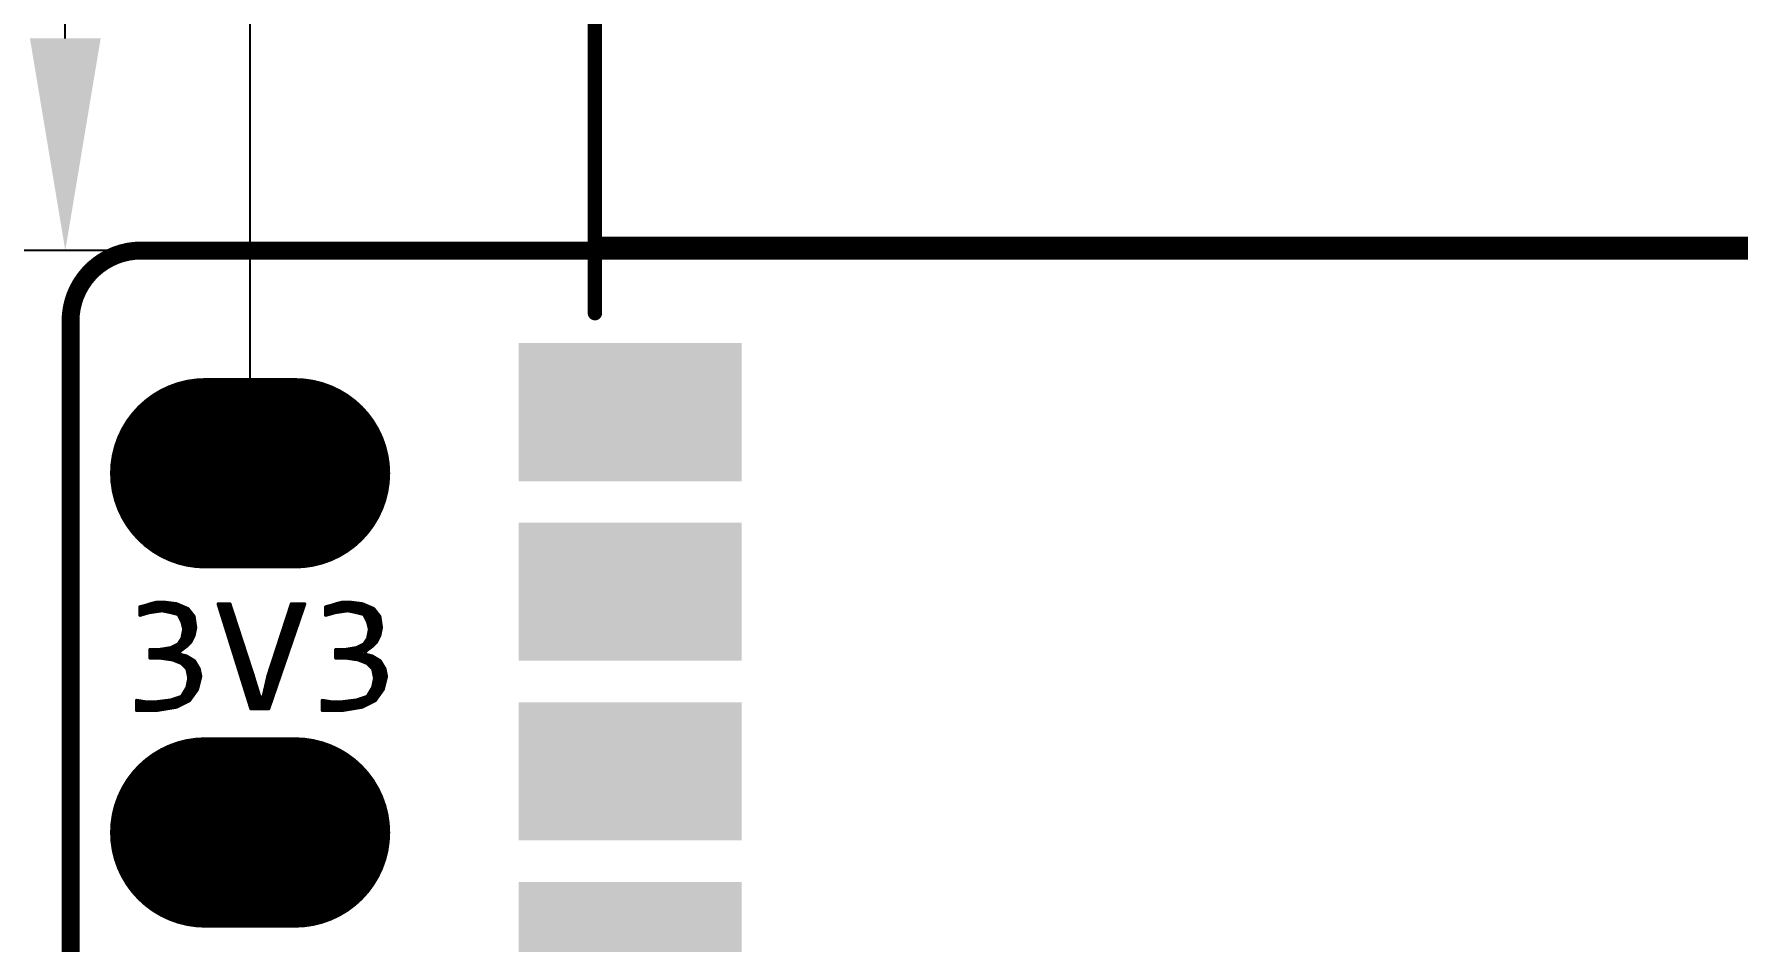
# Model space of a CAD drawing. Extents: x 17.8 to 58.4, y 21 to 93.6.
# Drawn here: x 25.14 to 37.19, y 72.31 to 78.73 of the extents above; entities that cross this region are included whole.
import ezdxf

# ---------------------------------------------------------------- set-up
doc = ezdxf.new("R2010")
doc.units = 0
doc.header["$MEASUREMENT"] = 0
doc.layers.get('0').update_dxf_attribs({"linetype": 'CONTINUOUS'})
doc.layers.get('Defpoints').update_dxf_attribs({"linetype": 'CONTINUOUS'})
doc.layers.add('SILKTOP_PHO', color=251, linetype='CONTINUOUS')
doc.styles.get("Standard").update_dxf_attribs({"font": 'arial.ttf'})
doc.dimstyles.get("Standard").update_dxf_attribs({"dimtxt": 1.5, "dimasz": 1.5, "dimexe": 0.18, "dimexo": 0, "dimgap": 0.5, "dimtad": 0, "dimtih": 1, "dimtoh": 1, "dimzin": 0, "dimdsep": 46, "dimtxsty": 'Standard', "dimcen": 0.09, "dimadec": 0, "dimazin": 0, "dimtfac": 1, "dimtofl": 0, "dimtmove": 2, "dimatfit": 3, "dimfxl": 1, "dimtolj": 1, "dimtzin": 0, "dimarcsym": 0})

# ---------------------------------------------------------------- blocks, each defined once
blk = doc.blocks.new('ROUND_1')
at = {"const_width": 0.0127}
blk.add_lwpolyline([(-0.00635, 0, 1), (0.00635, 0, 1)], format="xyb", close=True, dxfattribs=at)
blk = doc.blocks.new('ROUND_32')
at = {"const_width": 0.0635}
blk.add_lwpolyline([(-0.03175, 0, 1), (0.03175, 0, 1)], format="xyb", close=True, dxfattribs=at)
blk = doc.blocks.new('ROUND_33')
at = {"const_width": 0.0508}
blk.add_lwpolyline([(-0.0254, 0, 1), (0.0254, 0, 1)], format="xyb", close=True, dxfattribs=at)
blk = doc.blocks.new('RECTANGLE_22')
blk.add_solid([(0.788162, 0.48806), (0.788162, -0.48806), (-0.788162, 0.48806), (-0.788162, -0.48806)])
blk = doc.blocks.new('OBLONG_245')
at = {"const_width": 1.3462}
blk.add_lwpolyline([(0.3175, 0), (-0.3175, 0)], dxfattribs=at)
at = {"const_width": 0.6731}
for points in [[(-0.65405, 0, 1), (0.01905, 0, 1)], [(-0.01905, 0, 1), (0.65405, 0, 1)]]:
    blk.add_lwpolyline(points, format="xyb", close=True, dxfattribs=at)
blk = doc.blocks.new('*D62')
at = {"color": 0, "linetype": 'Continuous', "lineweight": -2}
for p, q in [((25.932, 77.2), (20.133, 77.2)), ((20.313, 75.7), (20.313, 52.566)), ((20.313, 26.9), (20.313, 50.034)), ((25.932, 25.4), (20.133, 25.4))]:
    blk.add_line(p, q, dxfattribs=at)
at = {"color": 0, "linetype": 'Continuous'}
for points in [[(20.063, 75.7), (20.563, 75.7), (20.313, 77.2)], [(20.063, 26.9), (20.563, 26.9), (20.313, 25.4)]]:
    blk.add_solid(points, dxfattribs=at)
at = {"layer": 'Defpoints', "color": 0, "linetype": 'Continuous'}
for p in [(25.932, 77.2), (20.313, 25.4), (25.932, 25.4)]:
    blk.add_point(p, dxfattribs=at)
at = {"color": 0, "linetype": 'Continuous', "insert": (20.313, 51.3), "char_height": 1.5, "attachment_point": 5}
blk.add_mtext('\\A1;51.80', dxfattribs=at)
blk = doc.blocks.new('*D66')
at = {"color": 0, "linetype": 'Continuous', "lineweight": -2}
for p, q in [((26.67, 75.737), (26.67, 88.502)), ((49.53, 75.625), (49.53, 88.502)), ((28.17, 88.322), (35.057, 88.322)), ((48.03, 88.322), (41.143, 88.322))]:
    blk.add_line(p, q, dxfattribs=at)
at = {"color": 0, "linetype": 'Continuous'}
for points in [[(28.17, 88.572), (28.17, 88.072), (26.67, 88.322)], [(48.03, 88.572), (48.03, 88.072), (49.53, 88.322)]]:
    blk.add_solid(points, dxfattribs=at)
at = {"layer": 'Defpoints', "color": 0, "linetype": 'Continuous'}
for p in [(26.67, 88.322), (26.67, 75.737), (49.53, 75.625)]:
    blk.add_point(p, dxfattribs=at)
at = {"color": 0, "linetype": 'Continuous', "insert": (38.1, 88.322), "char_height": 1.5, "attachment_point": 5}
blk.add_mtext('\\A1;22.86', dxfattribs=at)
blk = doc.blocks.new('*D69')
at = {"color": 0, "linetype": 'Continuous', "lineweight": -2}
for p, q in [((38.108, 83.547), (25.183, 83.547)), ((25.363, 78.7), (25.363, 82.047)), ((25.932, 77.2), (25.183, 77.2))]:
    blk.add_line(p, q, dxfattribs=at)
at = {"color": 0, "linetype": 'Continuous'}
for points in [[(25.113, 82.047), (25.613, 82.047), (25.363, 83.547)], [(25.113, 78.7), (25.613, 78.7), (25.363, 77.2)]]:
    blk.add_solid(points, dxfattribs=at)
at = {"layer": 'Defpoints', "color": 0, "linetype": 'Continuous'}
for p in [(25.363, 83.547), (38.108, 83.547), (25.932, 77.2)]:
    blk.add_point(p, dxfattribs=at)
at = {"color": 0, "linetype": 'Continuous', "insert": (22.653, 80.373), "char_height": 1.5, "attachment_point": 5}
blk.add_mtext('\\A1;6.35', dxfattribs=at)

msp = doc.modelspace()

# ---------------------------------------------------------------- linework, layer by layer
at = {"const_width": 0.127}
msp.add_lwpolyline([(25.900126, 77.199998, 0.4142147), (25.4, 76.700126)], format="xyb", dxfattribs=at)
for points in [[(50.299874, 77.199998), (25.900126, 77.199998)], [(25.4, 76.700126), (25.4, 25.900126)]]:
    msp.add_lwpolyline(points, dxfattribs=at)
at = {"layer": 'SILKTOP_PHO'}
for points, const_width in [([(29.1084, 76.757022), (29.1084, 83.54695)], 0.1016), ([(50.299874, 77.199998), (25.900126, 77.199998)], 0.127), ([(29.1084, 77.246988), (47.108364, 77.246988)], 0.1016), ([(25.4, 76.700126), (25.4, 25.900126)], 0.127), ([(25.965912, 74.700892), (25.930352, 74.688954)], 0.0254), ([(25.9588, 74.64171), (25.9588, 74.698352)], 0.0254), ([(26.011632, 74.712322), (25.965912, 74.700892)], 0.0254), ([(25.9842, 74.645266), (25.9842, 74.705464)], 0.0254), ([(26.0096, 74.649076), (26.0096, 74.711814)], 0.0254), ([(26.057098, 74.712322), (26.011632, 74.712322)], 0.0254), ([(26.035, 74.652632), (26.035, 74.712322)], 0.0254), ([(26.150062, 74.700638), (26.057098, 74.712322)], 0.0254), ([(26.0604, 74.651362), (26.0604, 74.711814)], 0.0254), ([(26.0858, 74.646282), (26.0858, 74.708512)], 0.0254), ([(26.1112, 74.640948), (26.1112, 74.705464)], 0.0254), ([(26.1366, 74.634598), (26.1366, 74.702162)], 0.0254), ([(26.229056, 74.666856), (26.150062, 74.700638)], 0.0254), ([(26.162, 74.626724), (26.162, 74.695304)], 0.0254), ([(26.526236, 74.700384), (26.44521, 74.700384)], 0.0254), ([(26.44521, 74.700384), (26.676096, 73.961498)], 0.0254), ([(26.4668, 74.631296), (26.4668, 74.700384)], 0.0254), ([(26.4922, 74.550016), (26.4922, 74.700384)], 0.0254), ([(26.5176, 74.468736), (26.5176, 74.700384)], 0.0254), ([(26.690574, 74.195686), (26.526236, 74.700384)], 0.0254), ([(26.962608, 74.700384), (26.79827, 74.196194)], 0.0254), ([(26.801064, 73.961498), (27.05481, 74.700384)], 0.0254), ([(27.05481, 74.700384), (26.962608, 74.700384)], 0.0254), ([(26.9748, 74.467212), (26.9748, 74.700384)], 0.0254), ([(27.0002, 74.541126), (27.0002, 74.700384)], 0.0254), ([(27.0256, 74.61504), (27.0256, 74.700384)], 0.0254), ([(27.051, 74.688954), (27.051, 74.700384)], 0.0254), ([(27.279346, 74.700892), (27.243786, 74.688954)], 0.0254), ([(27.325066, 74.712322), (27.279346, 74.700892)], 0.0254), ([(27.2796, 74.642726), (27.2796, 74.700892)], 0.0254), ([(27.305, 74.646282), (27.305, 74.707242)], 0.0254), ([(27.370532, 74.712322), (27.325066, 74.712322)], 0.0254), ([(27.3304, 74.650092), (27.3304, 74.712322)], 0.0254), ([(27.3558, 74.653648), (27.3558, 74.712322)], 0.0254), ([(27.463496, 74.700638), (27.370532, 74.712322)], 0.0254), ([(27.3812, 74.649838), (27.3812, 74.710798)], 0.0254), ([(27.4066, 74.644758), (27.4066, 74.70775)], 0.0254), ([(27.432, 74.63917), (27.432, 74.704448)], 0.0254), ([(27.4574, 74.63282), (27.4574, 74.7014)], 0.0254), ([(27.54249, 74.666856), (27.463496, 74.700638)], 0.0254), ([(25.92959, 74.6887), (25.89149, 74.679048)], 0.0254), ([(25.89149, 74.679048), (25.89149, 74.622406)], 0.0254), ([(25.89149, 74.622406), (25.9588, 74.64171)], 0.0254), ([(25.908, 74.626978), (25.908, 74.683366)], 0.0254), ([(25.930352, 74.688954), (25.92959, 74.6887)], 0.0254), ([(25.9334, 74.634344), (25.9334, 74.68997)], 0.0254), ([(25.9588, 74.64171), (25.960578, 74.641964)], 0.0254), ([(25.960578, 74.641964), (26.044144, 74.653902)], 0.0254), ([(26.044144, 74.653902), (26.048462, 74.653902)], 0.0254), ([(26.048462, 74.653902), (26.108152, 74.641964)], 0.0254), ([(26.108152, 74.641964), (26.10866, 74.64171)], 0.0254), ([(26.10866, 74.64171), (26.156412, 74.629772)], 0.0254), ([(26.156412, 74.629772), (26.164794, 74.623168)], 0.0254), ([(26.164794, 74.623168), (26.18867, 74.575416)], 0.0254), ([(26.1874, 74.577702), (26.1874, 74.684636)], 0.0254), ([(26.18867, 74.575416), (26.189432, 74.572876)], 0.0254), ([(26.189432, 74.572876), (26.20137, 74.525124)], 0.0254), ([(26.2128, 74.397362), (26.2128, 74.673714)], 0.0254), ([(26.27249, 74.612246), (26.229056, 74.666856)], 0.0254), ([(26.2382, 74.421746), (26.2382, 74.655172)], 0.0254), ([(26.2636, 74.460354), (26.2636, 74.623422)], 0.0254), ([(26.283666, 74.534268), (26.27249, 74.612246)], 0.0254), ([(26.543, 74.387456), (26.543, 74.648568)], 0.0254), ([(26.924, 74.319384), (26.924, 74.58202)], 0.0254), ([(26.9494, 74.393298), (26.9494, 74.659998)], 0.0254), ([(27.243024, 74.6887), (27.204924, 74.679048)], 0.0254), ([(27.204924, 74.679048), (27.204924, 74.622406)], 0.0254), ([(27.204924, 74.622406), (27.272234, 74.64171)], 0.0254), ([(27.2288, 74.629264), (27.2288, 74.685144)], 0.0254), ([(27.243786, 74.688954), (27.243024, 74.6887)], 0.0254), ([(27.2542, 74.636376), (27.2542, 74.69251)], 0.0254), ([(27.272234, 74.64171), (27.274012, 74.641964)], 0.0254), ([(27.274012, 74.641964), (27.357578, 74.653902)], 0.0254), ([(27.357578, 74.653902), (27.361642, 74.653902)], 0.0254), ([(27.361642, 74.653902), (27.421586, 74.641964)], 0.0254), ([(27.421586, 74.641964), (27.422094, 74.64171)], 0.0254), ([(27.422094, 74.64171), (27.469846, 74.629772)], 0.0254), ([(27.469846, 74.629772), (27.477974, 74.623168)], 0.0254), ([(27.477974, 74.623168), (27.50185, 74.575416)], 0.0254), ([(27.4828, 74.61377), (27.4828, 74.692256)], 0.0254), ([(27.50185, 74.575416), (27.502866, 74.572876)], 0.0254), ([(27.502866, 74.572876), (27.514804, 74.525124)], 0.0254), ([(27.5082, 74.551794), (27.5082, 74.681334)], 0.0254), ([(27.5336, 74.403712), (27.5336, 74.670412)], 0.0254), ([(27.585924, 74.612246), (27.54249, 74.666856)], 0.0254), ([(27.559, 74.429112), (27.559, 74.646028)], 0.0254), ([(27.5844, 74.47534), (27.5844, 74.614278)], 0.0254), ([(27.5971, 74.534268), (27.585924, 74.612246)], 0.0254), ([(26.187654, 74.455274), (26.163778, 74.41946)], 0.0254), ([(26.1874, 74.378312), (26.1874, 74.454766)], 0.0254), ([(26.189686, 74.459846), (26.187654, 74.455274)], 0.0254), ([(26.201624, 74.519536), (26.189686, 74.459846)], 0.0254), ([(26.20137, 74.525124), (26.201624, 74.519536)], 0.0254), ([(26.250392, 74.433938), (26.27249, 74.478388)], 0.0254), ([(26.27249, 74.478388), (26.283666, 74.534268)], 0.0254), ([(26.5684, 74.306176), (26.5684, 74.57059)], 0.0254), ([(26.5938, 74.224896), (26.5938, 74.492612)], 0.0254), ([(26.8986, 74.24547), (26.8986, 74.504042)], 0.0254), ([(27.501088, 74.455274), (27.477212, 74.41946)], 0.0254), ([(27.50312, 74.459846), (27.501088, 74.455274)], 0.0254), ([(27.515058, 74.519536), (27.50312, 74.459846)], 0.0254), ([(27.5082, 74.3839), (27.5082, 74.4855)], 0.0254), ([(27.514804, 74.525124), (27.515058, 74.519536)], 0.0254), ([(27.563826, 74.433938), (27.585924, 74.478388)], 0.0254), ([(27.585924, 74.478388), (27.5971, 74.534268)], 0.0254), ([(26.033984, 74.377804), (25.963118, 74.377804)], 0.0254), ([(25.963118, 74.377804), (25.963118, 74.319638)], 0.0254), ([(25.9842, 74.319638), (25.9842, 74.377804)], 0.0254), ([(26.0096, 74.319638), (26.0096, 74.377804)], 0.0254), ([(26.036016, 74.378058), (26.033984, 74.377804)], 0.0254), ([(26.035, 74.319638), (26.035, 74.378058)], 0.0254), ([(26.107644, 74.389996), (26.036016, 74.378058)], 0.0254), ([(26.0604, 74.316082), (26.0604, 74.382122)], 0.0254), ([(26.0858, 74.312526), (26.0858, 74.38644)], 0.0254), ([(26.1112, 74.391266), (26.107644, 74.389996)], 0.0254), ([(26.158952, 74.415142), (26.1112, 74.391266)], 0.0254), ([(26.1112, 74.308716), (26.1112, 74.391266)], 0.0254), ([(26.1366, 74.301096), (26.1366, 74.403966)], 0.0254), ([(26.163778, 74.41946), (26.158952, 74.415142)], 0.0254), ([(26.162, 74.290936), (26.162, 74.417174)], 0.0254), ([(26.16962, 74.36485), (26.21661, 74.400156)], 0.0254), ([(26.174192, 74.342498), (26.16962, 74.36485)], 0.0254), ([(26.220166, 74.331068), (26.174192, 74.342498)], 0.0254), ([(26.1874, 74.278998), (26.1874, 74.339196)], 0.0254), ([(26.2128, 74.253598), (26.2128, 74.332846)], 0.0254), ([(26.21661, 74.400156), (26.250392, 74.433938)], 0.0254), ([(26.6192, 74.143616), (26.6192, 74.414634)], 0.0254), ([(26.6446, 74.062336), (26.6446, 74.336656)], 0.0254), ([(26.8478, 74.097642), (26.8478, 74.347832)], 0.0254), ([(26.8732, 74.171556), (26.8732, 74.42581)], 0.0254), ([(27.347418, 74.377804), (27.276552, 74.377804)], 0.0254), ([(27.276552, 74.377804), (27.276552, 74.319638)], 0.0254), ([(27.2796, 74.319638), (27.2796, 74.377804)], 0.0254), ([(27.305, 74.319638), (27.305, 74.377804)], 0.0254), ([(27.3304, 74.319638), (27.3304, 74.377804)], 0.0254), ([(27.34945, 74.378058), (27.347418, 74.377804)], 0.0254), ([(27.421078, 74.389996), (27.34945, 74.378058)], 0.0254), ([(27.3558, 74.318622), (27.3558, 74.379074)], 0.0254), ([(27.3812, 74.315066), (27.3812, 74.383392)], 0.0254), ([(27.4066, 74.311256), (27.4066, 74.38771)], 0.0254), ([(27.424634, 74.391266), (27.421078, 74.389996)], 0.0254), ([(27.472386, 74.415142), (27.424634, 74.391266)], 0.0254), ([(27.432, 74.3077), (27.432, 74.394822)], 0.0254), ([(27.4574, 74.298048), (27.4574, 74.407522)], 0.0254), ([(27.477212, 74.41946), (27.472386, 74.415142)], 0.0254), ([(27.4828, 74.36485), (27.4828, 74.427588)], 0.0254), ([(27.4828, 74.287888), (27.4828, 74.344784)], 0.0254), ([(27.483054, 74.36485), (27.530044, 74.400156)], 0.0254), ([(27.487626, 74.342498), (27.483054, 74.36485)], 0.0254), ([(27.533346, 74.331068), (27.487626, 74.342498)], 0.0254), ([(27.5082, 74.271632), (27.5082, 74.337164)], 0.0254), ([(27.530044, 74.400156), (27.563826, 74.433938)], 0.0254), ([(25.963118, 74.319638), (26.033984, 74.319638)], 0.0254), ([(26.033984, 74.319638), (26.035762, 74.319638)], 0.0254), ([(26.035762, 74.319638), (26.119328, 74.3077)], 0.0254), ([(26.119328, 74.3077), (26.122122, 74.306938)], 0.0254), ([(26.122122, 74.306938), (26.181812, 74.283062)], 0.0254), ([(26.181812, 74.283062), (26.18613, 74.280268)], 0.0254), ([(26.18613, 74.280268), (26.221944, 74.244454)], 0.0254), ([(26.275284, 74.297794), (26.220166, 74.331068)], 0.0254), ([(26.221944, 74.244454), (26.2255, 74.23785)], 0.0254), ([(26.2255, 74.23785), (26.237438, 74.17816)], 0.0254), ([(26.2382, 74.017378), (26.2382, 74.320146)], 0.0254), ([(26.2636, 74.050906), (26.2636, 74.304906)], 0.0254), ([(26.308558, 74.242676), (26.275284, 74.297794)], 0.0254), ([(26.289, 74.086466), (26.289, 74.275188)], 0.0254), ([(26.31948, 74.187812), (26.308558, 74.242676)], 0.0254), ([(26.3144, 74.168), (26.3144, 74.212958)], 0.0254), ([(26.67, 73.981056), (26.67, 74.258424)], 0.0254), ([(26.8224, 74.023982), (26.8224, 74.269854)], 0.0254), ([(27.276552, 74.319638), (27.347418, 74.319638)], 0.0254), ([(27.347418, 74.319638), (27.349196, 74.319638)], 0.0254), ([(27.349196, 74.319638), (27.432762, 74.3077)], 0.0254), ([(27.432762, 74.3077), (27.435556, 74.306938)], 0.0254), ([(27.435556, 74.306938), (27.495246, 74.283062)], 0.0254), ([(27.495246, 74.283062), (27.499564, 74.280268)], 0.0254), ([(27.499564, 74.280268), (27.535378, 74.244454)], 0.0254), ([(27.588718, 74.297794), (27.533346, 74.331068)], 0.0254), ([(27.5336, 74.246232), (27.5336, 74.330814)], 0.0254), ([(27.535378, 74.244454), (27.538934, 74.23785)], 0.0254), ([(27.538934, 74.23785), (27.550872, 74.17816)], 0.0254), ([(27.559, 74.02576), (27.559, 74.315574)], 0.0254), ([(27.5844, 74.06132), (27.5844, 74.300334)], 0.0254), ([(27.621992, 74.242676), (27.588718, 74.297794)], 0.0254), ([(27.6098, 74.09688), (27.6098, 74.262742)], 0.0254), ([(27.632914, 74.187812), (27.621992, 74.242676)], 0.0254), ([(26.223976, 74.109326), (26.188162, 74.049636)], 0.0254), ([(26.2128, 74.004678), (26.2128, 74.091038)], 0.0254), ([(26.2255, 74.11339), (26.223976, 74.109326)], 0.0254), ([(26.237438, 74.17308), (26.2255, 74.11339)], 0.0254), ([(26.237438, 74.17816), (26.237438, 74.17308)], 0.0254), ([(26.240232, 74.018394), (26.296874, 74.097388)], 0.0254), ([(26.296874, 74.097388), (26.31948, 74.187812)], 0.0254), ([(26.738072, 74.040492), (26.690574, 74.195686)], 0.0254), ([(26.6954, 73.961498), (26.6954, 74.179684)], 0.0254), ([(26.7208, 73.961498), (26.7208, 74.097134)], 0.0254), ([(26.79827, 74.196194), (26.76271, 74.041508)], 0.0254), ([(26.797, 73.961498), (26.797, 74.190098)], 0.0254), ([(27.53741, 74.109326), (27.501596, 74.049636)], 0.0254), ([(27.5336, 74.008488), (27.5336, 74.10323)], 0.0254), ([(27.538934, 74.11339), (27.53741, 74.109326)], 0.0254), ([(27.550872, 74.17308), (27.538934, 74.11339)], 0.0254), ([(27.550872, 74.17816), (27.550872, 74.17308)], 0.0254), ([(27.553666, 74.018394), (27.610308, 74.097388)], 0.0254), ([(27.610308, 74.097388), (27.632914, 74.187812)], 0.0254), ([(25.924256, 74.00798), (25.867614, 74.017378)], 0.0254), ([(25.867614, 74.017378), (25.867614, 73.94956)], 0.0254), ([(25.8826, 73.94956), (25.8826, 74.014838)], 0.0254), ([(25.908, 73.94956), (25.908, 74.01052)], 0.0254), ([(25.926542, 74.007726), (25.924256, 74.00798)], 0.0254), ([(26.010108, 74.007726), (25.926542, 74.007726)], 0.0254), ([(25.9334, 73.94956), (25.9334, 74.007726)], 0.0254), ([(25.9588, 73.94956), (25.9588, 74.007726)], 0.0254), ([(25.9842, 73.94956), (25.9842, 74.007726)], 0.0254), ([(26.009092, 73.94956), (26.1493, 73.972928)], 0.0254), ([(26.0096, 73.94956), (26.0096, 74.007726)], 0.0254), ([(26.011632, 74.007726), (26.010108, 74.007726)], 0.0254), ([(26.107136, 74.019664), (26.011632, 74.007726)], 0.0254), ([(26.035, 73.953878), (26.035, 74.010774)], 0.0254), ([(26.0604, 73.958196), (26.0604, 74.013822)], 0.0254), ([(26.0858, 73.96226), (26.0858, 74.017124)], 0.0254), ([(26.109676, 74.020426), (26.107136, 74.019664)], 0.0254), ([(26.181304, 74.044302), (26.109676, 74.020426)], 0.0254), ([(26.1112, 73.966578), (26.1112, 74.020934)], 0.0254), ([(26.1366, 73.970896), (26.1366, 74.029316)], 0.0254), ([(26.1493, 73.972928), (26.240232, 74.018394)], 0.0254), ([(26.162, 73.979278), (26.162, 74.037698)], 0.0254), ([(26.188162, 74.049636), (26.181304, 74.044302)], 0.0254), ([(26.1874, 73.991978), (26.1874, 74.04862)], 0.0254), ([(26.76271, 74.041508), (26.738072, 74.040492)], 0.0254), ([(26.7462, 73.961498), (26.7462, 74.032364)], 0.0254), ([(26.7716, 73.961498), (26.7716, 74.080116)], 0.0254), ([(27.23769, 74.00798), (27.181048, 74.017378)], 0.0254), ([(27.181048, 74.017378), (27.181048, 73.94956)], 0.0254), ([(27.2034, 73.94956), (27.2034, 74.013568)], 0.0254), ([(27.2288, 73.94956), (27.2288, 74.009504)], 0.0254), ([(27.239976, 74.007726), (27.23769, 74.00798)], 0.0254), ([(27.323542, 74.007726), (27.239976, 74.007726)], 0.0254), ([(27.2542, 73.94956), (27.2542, 74.007726)], 0.0254), ([(27.2796, 73.94956), (27.2796, 74.007726)], 0.0254), ([(27.305, 73.94956), (27.305, 74.007726)], 0.0254), ([(27.322272, 73.94956), (27.462734, 73.972928)], 0.0254), ([(27.325066, 74.007726), (27.323542, 74.007726)], 0.0254), ([(27.42057, 74.019664), (27.325066, 74.007726)], 0.0254), ([(27.3304, 73.95083), (27.3304, 74.008488)], 0.0254), ([(27.3558, 73.955148), (27.3558, 74.01179)], 0.0254), ([(27.3812, 73.959466), (27.3812, 74.014838)], 0.0254), ([(27.4066, 73.96353), (27.4066, 74.01814)], 0.0254), ([(27.42311, 74.020426), (27.42057, 74.019664)], 0.0254), ([(27.494738, 74.044302), (27.42311, 74.020426)], 0.0254), ([(27.432, 73.967848), (27.432, 74.02322)], 0.0254), ([(27.4574, 73.972166), (27.4574, 74.031856)], 0.0254), ([(27.462734, 73.972928), (27.553666, 74.018394)], 0.0254), ([(27.4828, 73.983088), (27.4828, 74.040238)], 0.0254), ([(27.501596, 74.049636), (27.494738, 74.044302)], 0.0254), ([(27.5082, 73.995788), (27.5082, 74.060812)], 0.0254), ([(25.867614, 73.94956), (26.009092, 73.94956)], 0.0254), ([(26.676096, 73.961498), (26.801064, 73.961498)], 0.0254), ([(27.181048, 73.94956), (27.322272, 73.94956)], 0.0254)]:
    msp.add_lwpolyline(points, dxfattribs=dict(at, const_width=const_width))
at = {"layer": 'SILKTOP_PHO', "const_width": 0.127}
msp.add_lwpolyline([(25.900126, 77.199998, 0.4142147), (25.4, 76.700126)], format="xyb", dxfattribs=at)

# ---------------------------------------------------------------- block references
for name, p in [('ROUND_32', (25.900126, 77.199998)), ('ROUND_32', (25.900126, 77.199998)), ('ROUND_32', (25.4, 76.700126)), ('ROUND_32', (25.4, 76.700126)), ('RECTANGLE_22', (29.358336, 76.056998)), ('OBLONG_245', (26.67, 75.624944)), ('RECTANGLE_22', (29.358336, 74.786998)), ('RECTANGLE_22', (29.358336, 73.516998)), ('OBLONG_245', (26.67, 73.084944)), ('RECTANGLE_22', (29.358336, 72.246998))]:
    msp.add_blockref(name, p)
at = {"layer": 'SILKTOP_PHO'}
for name, p in [('ROUND_32', (25.900126, 77.199998)), ('ROUND_32', (25.900126, 77.199998)), ('ROUND_33', (29.1084, 77.246988)), ('ROUND_32', (25.4, 76.700126)), ('ROUND_32', (25.4, 76.700126)), ('ROUND_33', (29.1084, 76.757022)), ('ROUND_1', (25.9588, 74.698352)), ('ROUND_1', (25.965912, 74.700892)), ('ROUND_1', (25.9842, 74.705464)), ('ROUND_1', (26.0096, 74.711814)), ('ROUND_1', (26.011632, 74.712322)), ('ROUND_1', (26.035, 74.712322)), ('ROUND_1', (26.057098, 74.712322)), ('ROUND_1', (26.0604, 74.711814)), ('ROUND_1', (26.0858, 74.708512)), ('ROUND_1', (26.1112, 74.705464)), ('ROUND_1', (26.1366, 74.702162)), ('ROUND_1', (26.150062, 74.700638)), ('ROUND_1', (26.162, 74.695304)), ('ROUND_1', (26.44521, 74.700384)), ('ROUND_1', (26.4668, 74.700384)), ('ROUND_1', (26.4922, 74.700384)), ('ROUND_1', (26.5176, 74.700384)), ('ROUND_1', (26.526236, 74.700384)), ('ROUND_1', (26.962608, 74.700384)), ('ROUND_1', (26.9748, 74.700384)), ('ROUND_1', (27.0002, 74.700384)), ('ROUND_1', (27.0256, 74.700384)), ('ROUND_1', (27.051, 74.700384)), ('ROUND_1', (27.05481, 74.700384)), ('ROUND_1', (27.05481, 74.700384)), ('ROUND_1', (27.279346, 74.700892)), ('ROUND_1', (27.2796, 74.700892)), ('ROUND_1', (27.305, 74.707242)), ('ROUND_1', (27.325066, 74.712322)), ('ROUND_1', (27.3304, 74.712322)), ('ROUND_1', (27.3558, 74.712322)), ('ROUND_1', (27.370532, 74.712322)), ('ROUND_1', (27.3812, 74.710798)), ('ROUND_1', (27.4066, 74.70775)), ('ROUND_1', (27.432, 74.704448)), ('ROUND_1', (27.4574, 74.7014)), ('ROUND_1', (27.463496, 74.700638)), ('ROUND_1', (25.89149, 74.679048)), ('ROUND_1', (25.89149, 74.679048)), ('ROUND_1', (25.89149, 74.622406)), ('ROUND_1', (25.908, 74.683366)), ('ROUND_1', (25.908, 74.626978)), ('ROUND_1', (25.92959, 74.6887)), ('ROUND_1', (25.930352, 74.688954)), ('ROUND_1', (25.9334, 74.68997)), ('ROUND_1', (25.9334, 74.634344)), ('ROUND_1', (25.9588, 74.64171)), ('ROUND_1', (25.9588, 74.64171)), ('ROUND_1', (25.960578, 74.641964)), ('ROUND_1', (25.9842, 74.645266)), ('ROUND_1', (26.0096, 74.649076)), ('ROUND_1', (26.035, 74.652632)), ('ROUND_1', (26.044144, 74.653902)), ('ROUND_1', (26.048462, 74.653902)), ('ROUND_1', (26.0604, 74.651362)), ('ROUND_1', (26.0858, 74.646282)), ('ROUND_1', (26.108152, 74.641964)), ('ROUND_1', (26.10866, 74.64171)), ('ROUND_1', (26.1112, 74.640948)), ('ROUND_1', (26.1366, 74.634598)), ('ROUND_1', (26.156412, 74.629772)), ('ROUND_1', (26.162, 74.626724)), ('ROUND_1', (26.164794, 74.623168)), ('ROUND_1', (26.1874, 74.684636)), ('ROUND_1', (26.1874, 74.577702)), ('ROUND_1', (26.18867, 74.575416)), ('ROUND_1', (26.189432, 74.572876)), ('ROUND_1', (26.2128, 74.673714)), ('ROUND_1', (26.229056, 74.666856)), ('ROUND_1', (26.2382, 74.655172)), ('ROUND_1', (26.2636, 74.623422)), ('ROUND_1', (26.27249, 74.612246)), ('ROUND_1', (26.4668, 74.631296)), ('ROUND_1', (26.543, 74.648568)), ('ROUND_1', (26.924, 74.58202)), ('ROUND_1', (26.9494, 74.659998)), ('ROUND_1', (27.0256, 74.61504)), ('ROUND_1', (27.051, 74.688954)), ('ROUND_1', (27.204924, 74.679048)), ('ROUND_1', (27.204924, 74.679048)), ('ROUND_1', (27.204924, 74.622406)), ('ROUND_1', (27.2288, 74.685144)), ('ROUND_1', (27.2288, 74.629264)), ('ROUND_1', (27.243024, 74.6887)), ('ROUND_1', (27.243786, 74.688954)), ('ROUND_1', (27.2542, 74.69251)), ('ROUND_1', (27.2542, 74.636376)), ('ROUND_1', (27.272234, 74.64171)), ('ROUND_1', (27.274012, 74.641964)), ('ROUND_1', (27.2796, 74.642726)), ('ROUND_1', (27.305, 74.646282)), ('ROUND_1', (27.3304, 74.650092)), ('ROUND_1', (27.3558, 74.653648)), ('ROUND_1', (27.357578, 74.653902)), ('ROUND_1', (27.361642, 74.653902)), ('ROUND_1', (27.3812, 74.649838)), ('ROUND_1', (27.4066, 74.644758)), ('ROUND_1', (27.421586, 74.641964)), ('ROUND_1', (27.422094, 74.64171)), ('ROUND_1', (27.432, 74.63917)), ('ROUND_1', (27.4574, 74.63282)), ('ROUND_1', (27.469846, 74.629772)), ('ROUND_1', (27.477974, 74.623168)), ('ROUND_1', (27.4828, 74.692256)), ('ROUND_1', (27.4828, 74.61377)), ('ROUND_1', (27.50185, 74.575416)), ('ROUND_1', (27.502866, 74.572876)), ('ROUND_1', (27.5082, 74.681334)), ('ROUND_1', (27.5336, 74.670412)), ('ROUND_1', (27.54249, 74.666856)), ('ROUND_1', (27.559, 74.646028)), ('ROUND_1', (27.5844, 74.614278)), ('ROUND_1', (27.585924, 74.612246)), ('ROUND_1', (26.1874, 74.454766)), ('ROUND_1', (26.187654, 74.455274)), ('ROUND_1', (26.189686, 74.459846)), ('ROUND_1', (26.20137, 74.525124)), ('ROUND_1', (26.201624, 74.519536)), ('ROUND_1', (26.2636, 74.460354)), ('ROUND_1', (26.27249, 74.478388)), ('ROUND_1', (26.283666, 74.534268)), ('ROUND_1', (26.4922, 74.550016)), ('ROUND_1', (26.5176, 74.468736)), ('ROUND_1', (26.5684, 74.57059)), ('ROUND_1', (26.5938, 74.492612)), ('ROUND_1', (26.8986, 74.504042)), ('ROUND_1', (26.9748, 74.467212)), ('ROUND_1', (27.0002, 74.541126)), ('ROUND_1', (27.501088, 74.455274)), ('ROUND_1', (27.50312, 74.459846)), ('ROUND_1', (27.5082, 74.551794)), ('ROUND_1', (27.5082, 74.4855)), ('ROUND_1', (27.514804, 74.525124)), ('ROUND_1', (27.515058, 74.519536)), ('ROUND_1', (27.5844, 74.47534)), ('ROUND_1', (27.585924, 74.478388)), ('ROUND_1', (27.5971, 74.534268)), ('ROUND_1', (25.963118, 74.377804)), ('ROUND_1', (25.9842, 74.377804)), ('ROUND_1', (26.0096, 74.377804)), ('ROUND_1', (26.033984, 74.377804)), ('ROUND_1', (26.035, 74.378058)), ('ROUND_1', (26.036016, 74.378058)), ('ROUND_1', (26.0604, 74.382122)), ('ROUND_1', (26.0858, 74.38644)), ('ROUND_1', (26.107644, 74.389996)), ('ROUND_1', (26.1112, 74.391266)), ('ROUND_1', (26.1112, 74.391266)), ('ROUND_1', (26.1366, 74.403966)), ('ROUND_1', (26.158952, 74.415142)), ('ROUND_1', (26.162, 74.417174)), ('ROUND_1', (26.163778, 74.41946)), ('ROUND_1', (26.16962, 74.36485)), ('ROUND_1', (26.174192, 74.342498)), ('ROUND_1', (26.1874, 74.378312)), ('ROUND_1', (26.1874, 74.339196)), ('ROUND_1', (26.2128, 74.397362)), ('ROUND_1', (26.2128, 74.332846)), ('ROUND_1', (26.21661, 74.400156)), ('ROUND_1', (26.2382, 74.421746)), ('ROUND_1', (26.250392, 74.433938)), ('ROUND_1', (26.543, 74.387456)), ('ROUND_1', (26.6192, 74.414634)), ('ROUND_1', (26.6446, 74.336656)), ('ROUND_1', (26.8478, 74.347832)), ('ROUND_1', (26.8732, 74.42581)), ('ROUND_1', (26.9494, 74.393298)), ('ROUND_1', (27.276552, 74.377804)), ('ROUND_1', (27.2796, 74.377804)), ('ROUND_1', (27.305, 74.377804)), ('ROUND_1', (27.3304, 74.377804)), ('ROUND_1', (27.347418, 74.377804)), ('ROUND_1', (27.34945, 74.378058)), ('ROUND_1', (27.3558, 74.379074)), ('ROUND_1', (27.3812, 74.383392)), ('ROUND_1', (27.4066, 74.38771)), ('ROUND_1', (27.421078, 74.389996)), ('ROUND_1', (27.424634, 74.391266)), ('ROUND_1', (27.432, 74.394822)), ('ROUND_1', (27.4574, 74.407522)), ('ROUND_1', (27.472386, 74.415142)), ('ROUND_1', (27.477212, 74.41946)), ('ROUND_1', (27.4828, 74.427588)), ('ROUND_1', (27.4828, 74.36485)), ('ROUND_1', (27.4828, 74.344784)), ('ROUND_1', (27.483054, 74.36485)), ('ROUND_1', (27.487626, 74.342498)), ('ROUND_1', (27.5082, 74.3839)), ('ROUND_1', (27.5082, 74.337164)), ('ROUND_1', (27.530044, 74.400156)), ('ROUND_1', (27.5336, 74.403712)), ('ROUND_1', (27.559, 74.429112)), ('ROUND_1', (27.563826, 74.433938)), ('ROUND_1', (25.963118, 74.319638)), ('ROUND_1', (25.9842, 74.319638)), ('ROUND_1', (26.0096, 74.319638)), ('ROUND_1', (26.033984, 74.319638)), ('ROUND_1', (26.035, 74.319638)), ('ROUND_1', (26.035762, 74.319638)), ('ROUND_1', (26.0604, 74.316082)), ('ROUND_1', (26.0858, 74.312526)), ('ROUND_1', (26.1112, 74.308716)), ('ROUND_1', (26.119328, 74.3077)), ('ROUND_1', (26.122122, 74.306938)), ('ROUND_1', (26.1366, 74.301096)), ('ROUND_1', (26.162, 74.290936)), ('ROUND_1', (26.181812, 74.283062)), ('ROUND_1', (26.18613, 74.280268)), ('ROUND_1', (26.1874, 74.278998)), ('ROUND_1', (26.2128, 74.253598)), ('ROUND_1', (26.220166, 74.331068)), ('ROUND_1', (26.220166, 74.331068)), ('ROUND_1', (26.221944, 74.244454)), ('ROUND_1', (26.2255, 74.23785)), ('ROUND_1', (26.2382, 74.320146)), ('ROUND_1', (26.2636, 74.304906)), ('ROUND_1', (26.275284, 74.297794)), ('ROUND_1', (26.289, 74.275188)), ('ROUND_1', (26.308558, 74.242676)), ('ROUND_1', (26.3144, 74.212958)), ('ROUND_1', (26.5684, 74.306176)), ('ROUND_1', (26.5938, 74.224896)), ('ROUND_1', (26.67, 74.258424)), ('ROUND_1', (26.8224, 74.269854)), ('ROUND_1', (26.8986, 74.24547)), ('ROUND_1', (26.924, 74.319384)), ('ROUND_1', (27.276552, 74.319638)), ('ROUND_1', (27.2796, 74.319638)), ('ROUND_1', (27.305, 74.319638)), ('ROUND_1', (27.3304, 74.319638)), ('ROUND_1', (27.347418, 74.319638)), ('ROUND_1', (27.349196, 74.319638)), ('ROUND_1', (27.3558, 74.318622)), ('ROUND_1', (27.3812, 74.315066)), ('ROUND_1', (27.4066, 74.311256)), ('ROUND_1', (27.432, 74.3077)), ('ROUND_1', (27.432762, 74.3077)), ('ROUND_1', (27.435556, 74.306938)), ('ROUND_1', (27.4574, 74.298048)), ('ROUND_1', (27.4828, 74.287888)), ('ROUND_1', (27.495246, 74.283062)), ('ROUND_1', (27.499564, 74.280268)), ('ROUND_1', (27.5082, 74.271632)), ('ROUND_1', (27.533346, 74.331068)), ('ROUND_1', (27.5336, 74.330814)), ('ROUND_1', (27.5336, 74.246232)), ('ROUND_1', (27.535378, 74.244454)), ('ROUND_1', (27.538934, 74.23785)), ('ROUND_1', (27.559, 74.315574)), ('ROUND_1', (27.5844, 74.300334)), ('ROUND_1', (27.588718, 74.297794)), ('ROUND_1', (27.6098, 74.262742)), ('ROUND_1', (27.621992, 74.242676)), ('ROUND_1', (26.2128, 74.091038)), ('ROUND_1', (26.223976, 74.109326)), ('ROUND_1', (26.2255, 74.11339)), ('ROUND_1', (26.237438, 74.17816)), ('ROUND_1', (26.237438, 74.17308)), ('ROUND_1', (26.296874, 74.097388)), ('ROUND_1', (26.3144, 74.168)), ('ROUND_1', (26.31948, 74.187812)), ('ROUND_1', (26.31948, 74.187812)), ('ROUND_1', (26.6192, 74.143616)), ('ROUND_1', (26.690574, 74.195686)), ('ROUND_1', (26.6954, 74.179684)), ('ROUND_1', (26.7208, 74.097134)), ('ROUND_1', (26.797, 74.190098)), ('ROUND_1', (26.79827, 74.196194)), ('ROUND_1', (26.8478, 74.097642)), ('ROUND_1', (26.8732, 74.171556)), ('ROUND_1', (27.5336, 74.10323)), ('ROUND_1', (27.53741, 74.109326)), ('ROUND_1', (27.538934, 74.11339)), ('ROUND_1', (27.550872, 74.17816)), ('ROUND_1', (27.550872, 74.17308)), ('ROUND_1', (27.6098, 74.09688)), ('ROUND_1', (27.610308, 74.097388)), ('ROUND_1', (27.632914, 74.187812)), ('ROUND_1', (27.632914, 74.187812)), ('ROUND_1', (25.867614, 74.017378)), ('ROUND_1', (25.8826, 74.014838)), ('ROUND_1', (25.908, 74.01052)), ('ROUND_1', (25.924256, 74.00798)), ('ROUND_1', (25.926542, 74.007726)), ('ROUND_1', (25.9334, 74.007726)), ('ROUND_1', (25.9588, 74.007726)), ('ROUND_1', (25.9842, 74.007726)), ('ROUND_1', (26.0096, 74.007726)), ('ROUND_1', (26.010108, 74.007726)), ('ROUND_1', (26.011632, 74.007726)), ('ROUND_1', (26.035, 74.010774)), ('ROUND_1', (26.0604, 74.013822)), ('ROUND_1', (26.0858, 74.017124)), ('ROUND_1', (26.107136, 74.019664)), ('ROUND_1', (26.109676, 74.020426)), ('ROUND_1', (26.1112, 74.020934)), ('ROUND_1', (26.1366, 74.029316)), ('ROUND_1', (26.1366, 73.970896)), ('ROUND_1', (26.1493, 73.972928)), ('ROUND_1', (26.162, 74.037698)), ('ROUND_1', (26.162, 73.979278)), ('ROUND_1', (26.181304, 74.044302)), ('ROUND_1', (26.1874, 74.04862)), ('ROUND_1', (26.1874, 73.991978)), ('ROUND_1', (26.188162, 74.049636)), ('ROUND_1', (26.2128, 74.004678)), ('ROUND_1', (26.2382, 74.017378)), ('ROUND_1', (26.240232, 74.018394)), ('ROUND_1', (26.2636, 74.050906)), ('ROUND_1', (26.289, 74.086466)), ('ROUND_1', (26.6446, 74.062336)), ('ROUND_1', (26.67, 73.981056)), ('ROUND_1', (26.738072, 74.040492)), ('ROUND_1', (26.7462, 74.032364)), ('ROUND_1', (26.76271, 74.041508)), ('ROUND_1', (26.7716, 74.080116)), ('ROUND_1', (26.8224, 74.023982)), ('ROUND_1', (27.181048, 74.017378)), ('ROUND_1', (27.2034, 74.013568)), ('ROUND_1', (27.2288, 74.009504)), ('ROUND_1', (27.23769, 74.00798)), ('ROUND_1', (27.239976, 74.007726)), ('ROUND_1', (27.2542, 74.007726)), ('ROUND_1', (27.2796, 74.007726)), ('ROUND_1', (27.305, 74.007726)), ('ROUND_1', (27.323542, 74.007726)), ('ROUND_1', (27.325066, 74.007726)), ('ROUND_1', (27.3304, 74.008488)), ('ROUND_1', (27.3558, 74.01179)), ('ROUND_1', (27.3812, 74.014838)), ('ROUND_1', (27.4066, 74.01814)), ('ROUND_1', (27.42057, 74.019664)), ('ROUND_1', (27.42311, 74.020426)), ('ROUND_1', (27.432, 74.02322)), ('ROUND_1', (27.4574, 74.031856)), ('ROUND_1', (27.4574, 73.972166)), ('ROUND_1', (27.462734, 73.972928)), ('ROUND_1', (27.4828, 74.040238)), ('ROUND_1', (27.4828, 73.983088)), ('ROUND_1', (27.494738, 74.044302)), ('ROUND_1', (27.501596, 74.049636)), ('ROUND_1', (27.5082, 74.060812)), ('ROUND_1', (27.5082, 73.995788)), ('ROUND_1', (27.5336, 74.008488)), ('ROUND_1', (27.553666, 74.018394)), ('ROUND_1', (27.559, 74.02576)), ('ROUND_1', (27.5844, 74.06132)), ('ROUND_1', (25.867614, 73.94956)), ('ROUND_1', (25.8826, 73.94956)), ('ROUND_1', (25.908, 73.94956)), ('ROUND_1', (25.9334, 73.94956)), ('ROUND_1', (25.9588, 73.94956)), ('ROUND_1', (25.9842, 73.94956)), ('ROUND_1', (26.009092, 73.94956)), ('ROUND_1', (26.0096, 73.94956)), ('ROUND_1', (26.035, 73.953878)), ('ROUND_1', (26.0604, 73.958196)), ('ROUND_1', (26.0858, 73.96226)), ('ROUND_1', (26.1112, 73.966578)), ('ROUND_1', (26.676096, 73.961498)), ('ROUND_1', (26.6954, 73.961498)), ('ROUND_1', (26.7208, 73.961498)), ('ROUND_1', (26.7462, 73.961498)), ('ROUND_1', (26.7716, 73.961498)), ('ROUND_1', (26.797, 73.961498)), ('ROUND_1', (26.801064, 73.961498)), ('ROUND_1', (27.181048, 73.94956)), ('ROUND_1', (27.2034, 73.94956)), ('ROUND_1', (27.2288, 73.94956)), ('ROUND_1', (27.2542, 73.94956)), ('ROUND_1', (27.2796, 73.94956)), ('ROUND_1', (27.305, 73.94956)), ('ROUND_1', (27.322272, 73.94956)), ('ROUND_1', (27.3304, 73.95083)), ('ROUND_1', (27.3558, 73.955148)), ('ROUND_1', (27.3812, 73.959466)), ('ROUND_1', (27.4066, 73.96353)), ('ROUND_1', (27.432, 73.967848))]:
    msp.add_blockref(name, p, dxfattribs=at)

# ---------------------------------------------------------------- dimensions: what is measured, and where the dimension line sits
at = {"linetype": 'Continuous'}
dim = msp.add_linear_dim(base=(26.67, 88.322269), p1=(49.53, 75.624944), p2=(26.67, 75.736567), dimstyle='Standard', dxfattribs=at)
dim.commit()
dim.dimension.update_dxf_attribs({"geometry": '*D66', "text_midpoint": (38.1, 88.322269)})
dim = msp.add_linear_dim(base=(25.36345, 83.54695), p1=(25.931876, 77.199998), p2=(38.108382, 83.54695), angle=90, dimstyle='Standard', dxfattribs=at)
dim.commit()
dim.dimension.update_dxf_attribs({"geometry": '*D69', "text_midpoint": (22.652503, 80.373474), "dimtype": 160})
dim = msp.add_linear_dim(base=(20.313354, 25.4), p1=(25.931876, 77.199998), p2=(25.931876, 25.4), angle=90, dimstyle='Standard', dxfattribs=at)
dim.commit()
dim.dimension.update_dxf_attribs({"geometry": '*D62', "text_midpoint": (20.313354, 51.299999)})

doc.saveas('drawing.dxf')
